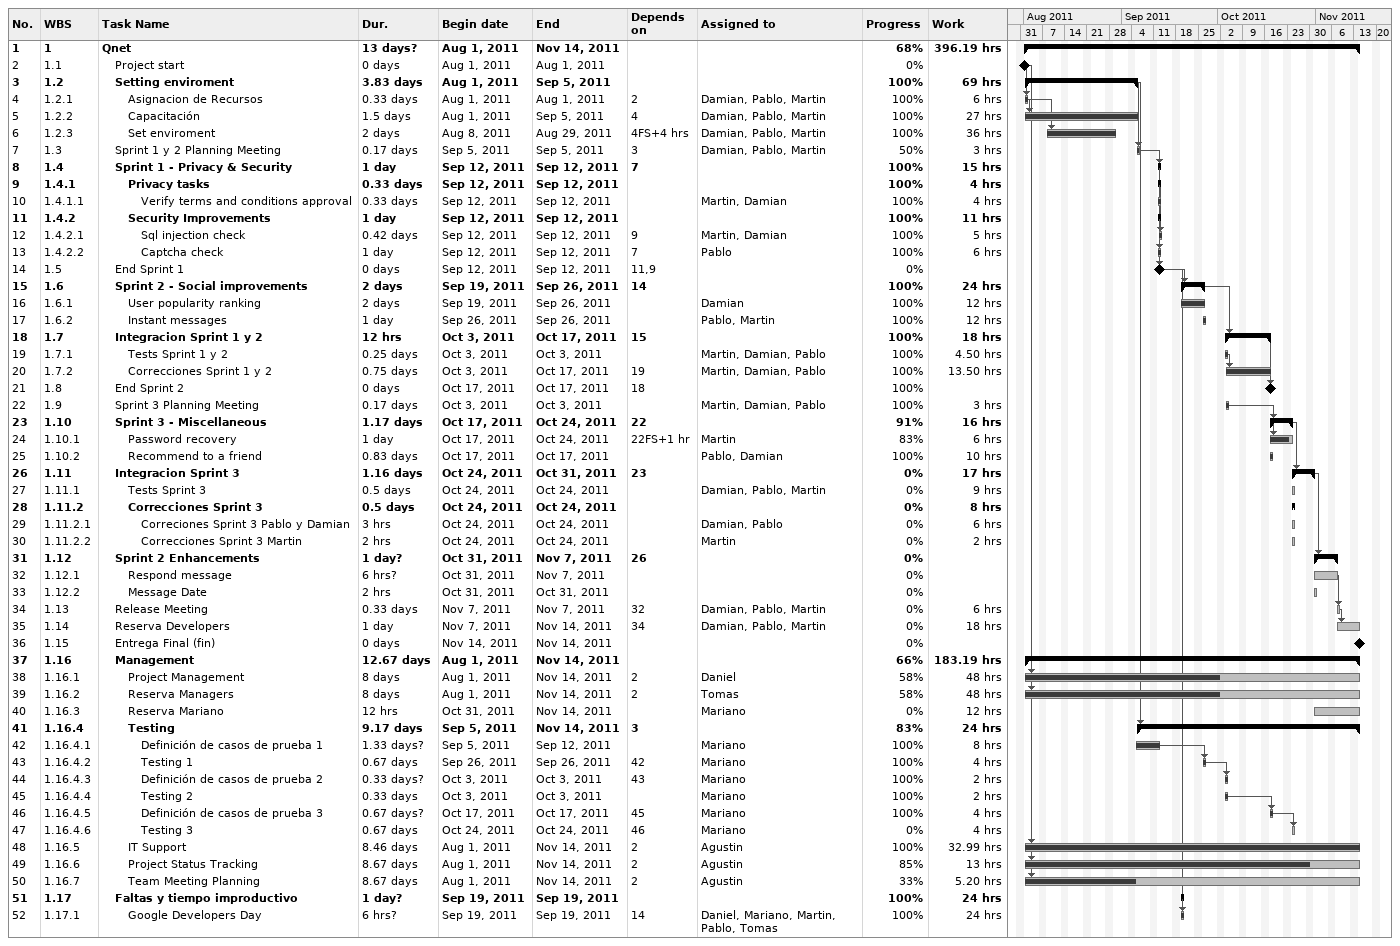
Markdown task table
| ID | WBS | Task | Duration | Start | Finish | Predecessors | Resources | % complete | Work (h) |
|---|---|---|---|---|---|---|---|---|---|
| 1 | 1 | **Qnet** | 13d? | 2011-08-01 | 2011-11-14 |  |  | 68 | 396.19 |
| 2 | 1.1 | Project start | 0d | 2011-08-01 | 2011-08-01 |  |  | 0 |  |
| 3 | 1.2 | **Setting enviroment** | 3.83d | 2011-08-01 | 2011-09-05 |  |  | 100 | 69 |
| 4 | 1.2.1 | Asignacion de Recursos | 0.33d | 2011-08-01 | 2011-08-01 | 2 | Damian, Pablo, Martin | 100 | 6 |
| 5 | 1.2.2 | Capacitación | 1.5d | 2011-08-01 | 2011-09-05 | 4 | Damian, Pablo, Martin | 100 | 27 |
| 6 | 1.2.3 | Set enviroment | 2d | 2011-08-08 | 2011-08-29 | 4FS+4h | Damian, Pablo, Martin | 100 | 36 |
| 7 | 1.3 | Sprint 1 y 2 Planning Meeting | 0.17d | 2011-09-05 | 2011-09-05 | 3 | Damian, Pablo, Martin | 50 | 3 |
| 8 | 1.4 | **Sprint 1 - Privacy & Security** | 1d | 2011-09-12 | 2011-09-12 | 7 |  | 100 | 15 |
| 9 | 1.4.1 | **Privacy tasks** | 0.33d | 2011-09-12 | 2011-09-12 |  |  | 100 | 4 |
| 10 | 1.4.1.1 | Verify terms and conditions approval | 0.33d | 2011-09-12 | 2011-09-12 |  | Martin, Damian | 100 | 4 |
| 11 | 1.4.2 | **Security Improvements** | 1d | 2011-09-12 | 2011-09-12 |  |  | 100 | 11 |
| 12 | 1.4.2.1 | Sql injection check | 0.42d | 2011-09-12 | 2011-09-12 | 9 | Martin, Damian | 100 | 5 |
| 13 | 1.4.2.2 | Captcha check | 1d | 2011-09-12 | 2011-09-12 | 7 | Pablo | 100 | 6 |
| 14 | 1.5 | End Sprint 1 | 0d | 2011-09-12 | 2011-09-12 | 11, 9 |  | 0 |  |
| 15 | 1.6 | **Sprint 2 - Social improvements** | 2d | 2011-09-19 | 2011-09-26 | 14 |  | 100 | 24 |
| 16 | 1.6.1 | User popularity ranking | 2d | 2011-09-19 | 2011-09-26 |  | Damian | 100 | 12 |
| 17 | 1.6.2 | Instant messages | 1d | 2011-09-26 | 2011-09-26 |  | Pablo, Martin | 100 | 12 |
| 18 | 1.7 | **Integracion Sprint 1 y 2** | 12h | 2011-10-03 | 2011-10-17 | 15 |  | 100 | 18 |
| 19 | 1.7.1 | Tests Sprint 1 y 2 | 0.25d | 2011-10-03 | 2011-10-03 |  | Martin, Damian, Pablo | 100 | 4.50 |
| 20 | 1.7.2 | Correcciones Sprint 1 y 2 | 0.75d | 2011-10-03 | 2011-10-17 | 19 | Martin, Damian, Pablo | 100 | 13.50 |
| 21 | 1.8 | End Sprint 2 | 0d | 2011-10-17 | 2011-10-17 | 18 |  | 100 |  |
| 22 | 1.9 | Sprint 3 Planning Meeting | 0.17d | 2011-10-03 | 2011-10-03 |  | Martin, Damian, Pablo | 100 | 3 |
| 23 | 1.10 | **Sprint 3 - Miscellaneous** | 1.17d | 2011-10-17 | 2011-10-24 | 22 |  | 91 | 16 |
| 24 | 1.10.1 | Password recovery | 1d | 2011-10-17 | 2011-10-24 | 22FS+1h | Martin | 83 | 6 |
| 25 | 1.10.2 | Recommend to a friend | 0.83d | 2011-10-17 | 2011-10-17 |  | Pablo, Damian | 100 | 10 |
| 26 | 1.11 | **Integracion Sprint 3** | 1.16d | 2011-10-24 | 2011-10-31 | 23 |  | 0 | 17 |
| 27 | 1.11.1 | Tests Sprint 3 | 0.5d | 2011-10-24 | 2011-10-24 |  | Damian, Pablo, Martin | 0 | 9 |
| 28 | 1.11.2 | **Correcciones Sprint 3** | 0.5d | 2011-10-24 | 2011-10-24 |  |  | 0 | 8 |
| 29 | 1.11.2.1 | Correciones Sprint 3 Pablo y Damian | 3h | 2011-10-24 | 2011-10-24 |  | Damian, Pablo | 0 | 6 |
| 30 | 1.11.2.2 | Correcciones Sprint 3 Martin | 2h | 2011-10-24 | 2011-10-24 |  | Martin | 0 | 2 |
| 31 | 1.12 | **Sprint 2 Enhancements** | 1d? | 2011-10-31 | 2011-11-07 | 26 |  | 0 |  |
| 32 | 1.12.1 | Respond message | 6h? | 2011-10-31 | 2011-11-07 |  |  | 0 |  |
| 33 | 1.12.2 | Message Date | 2h | 2011-10-31 | 2011-10-31 |  |  | 0 |  |
| 34 | 1.13 | Release Meeting | 0.33d | 2011-11-07 | 2011-11-07 | 32 | Damian, Pablo, Martin | 0 | 6 |
| 35 | 1.14 | Reserva Developers | 1d | 2011-11-07 | 2011-11-14 | 34 | Damian, Pablo, Martin | 0 | 18 |
| 36 | 1.15 | Entrega Final (fin) | 0d | 2011-11-14 | 2011-11-14 |  |  | 0 |  |
| 37 | 1.16 | **Management** | 12.67d | 2011-08-01 | 2011-11-14 |  |  | 66 | 183.19 |
| 38 | 1.16.1 | Project Management | 8d | 2011-08-01 | 2011-11-14 | 2 | Daniel | 58 | 48 |
| 39 | 1.16.2 | Reserva Managers | 8d | 2011-08-01 | 2011-11-14 | 2 | Tomas | 58 | 48 |
| 40 | 1.16.3 | Reserva Mariano | 12h | 2011-10-31 | 2011-11-14 |  | Mariano | 0 | 12 |
| 41 | 1.16.4 | **Testing** | 9.17d | 2011-09-05 | 2011-11-14 | 3 |  | 83 | 24 |
| 42 | 1.16.4.1 | Definición de casos de prueba 1 | 1.33d? | 2011-09-05 | 2011-09-12 |  | Mariano | 100 | 8 |
| 43 | 1.16.4.2 | Testing 1 | 0.67d | 2011-09-26 | 2011-09-26 | 42 | Mariano | 100 | 4 |
| 44 | 1.16.4.3 | Definición de casos de prueba 2 | 0.33d? | 2011-10-03 | 2011-10-03 | 43 | Mariano | 100 | 2 |
| 45 | 1.16.4.4 | Testing 2 | 0.33d | 2011-10-03 | 2011-10-03 |  | Mariano | 100 | 2 |
| 46 | 1.16.4.5 | Definición de casos de prueba 3 | 0.67d? | 2011-10-17 | 2011-10-17 | 45 | Mariano | 100 | 4 |
| 47 | 1.16.4.6 | Testing 3 | 0.67d | 2011-10-24 | 2011-10-24 | 46 | Mariano | 0 | 4 |
| 48 | 1.16.5 | IT Support | 8.46d | 2011-08-01 | 2011-11-14 | 2 | Agustin | 100 | 32.99 |
| 49 | 1.16.6 | Project Status Tracking | 8.67d | 2011-08-01 | 2011-11-14 | 2 | Agustin | 85 | 13 |
| 50 | 1.16.7 | Team Meeting Planning | 8.67d | 2011-08-01 | 2011-11-14 | 2 | Agustin | 33 | 5.20 |
| 51 | 1.17 | **Faltas y tiempo improductivo** | 1d? | 2011-09-19 | 2011-09-19 |  |  | 100 | 24 |
| 52 | 1.17.1 | Google Developers Day | 6h? | 2011-09-19 | 2011-09-19 | 14 | Daniel, Mariano, Martin, Pablo, Tomas | 100 | 24 |
